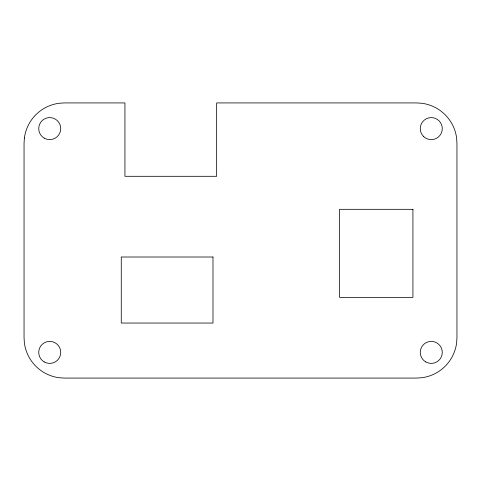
<?xml version="1.0" encoding="UTF-8"?>
<svg xmlns="http://www.w3.org/2000/svg" width="481" height="481" viewBox="0 0 481 481"><rect width="100%" height="100%" fill="white"/><g stroke="black" fill="none" stroke-linecap="round" stroke-linejoin="round"><path stroke-width="0.72" d="M24.387 138.011L24.05 143.164L24.05 337.836L24.387 342.989A40.362 40.362 0 0 0 59.139 377.735L64.286 378.072L416.714 378.072L421.861 377.735A40.362 40.362 0 0 0 456.613 342.989L456.95 337.836L456.95 143.164L456.613 138.011A40.362 40.362 0 0 0 421.861 103.265L416.714 102.928L216.654 102.928L216.654 176.299L124.94 176.299L124.94 102.928L64.286 102.928L59.139 103.265A40.362 40.362 0 0 0 24.387 138.011M412.926 209.319L339.556 209.319L339.556 297.366L412.926 297.366L412.926 209.319M212.987 257.01L121.266 257.01L121.266 323.046L212.987 323.046L212.987 257.01M44.228 361.922A11.009 11.009 0 0 0 60.738 352.393A11.009 11.009 0 0 0 44.228 342.863A11.009 11.009 0 0 0 44.228 361.922M425.769 361.922A11.009 11.009 0 0 0 442.273 352.393A11.009 11.009 0 0 0 425.769 342.863A11.009 11.009 0 0 0 425.769 361.922M423.484 136.388A11.009 11.009 0 0 0 441.901 131.457A11.009 11.009 0 0 0 428.421 117.977A11.009 11.009 0 0 0 423.484 136.388M44.228 138.137A11.009 11.009 0 0 0 60.738 128.607A11.009 11.009 0 0 0 44.228 119.078A11.009 11.009 0 0 0 44.228 138.137"/></g></svg>
